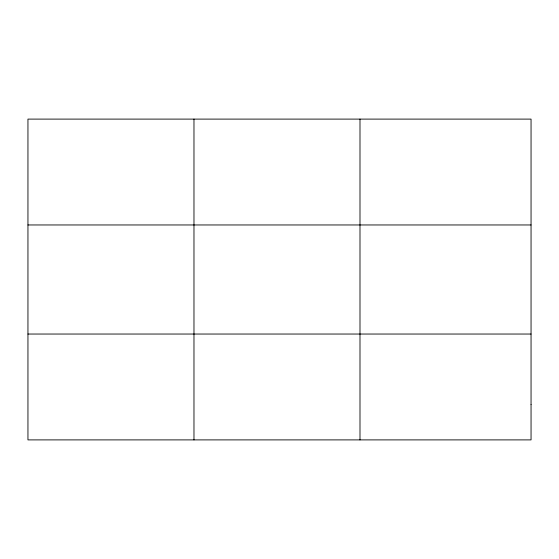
<?xml version="1.0" encoding="UTF-8"?>
<svg xmlns="http://www.w3.org/2000/svg" width="559" height="559" viewBox="0 0 559 559"><rect width="100%" height="100%" fill="white"/><g stroke="black" fill="none" stroke-linecap="round" stroke-linejoin="round"><path stroke-width="0.84" d="M193.973 119.102L193.973 439.898M359.996 119.102L359.996 439.898M27.95 224.963L531.05 224.963M27.95 334.037L531.05 334.037M531.05 404.611L531.05 439.898L27.95 439.898L27.95 119.102L531.05 119.102L531.05 404.611"/></g></svg>
